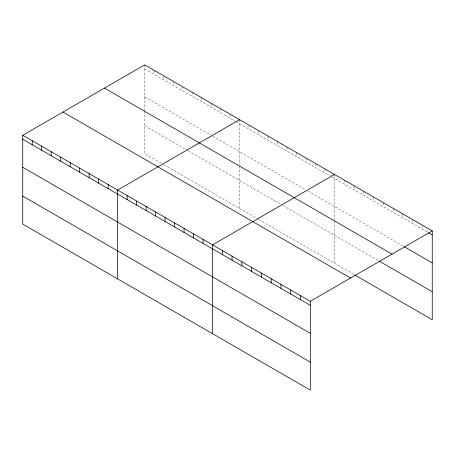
<?xml version="1.0" encoding="UTF-8"?>
<svg xmlns="http://www.w3.org/2000/svg" width="455" height="455" viewBox="0 0 455 455"><rect width="100%" height="100%" fill="white"/><g stroke="black" fill="none" stroke-linecap="round" stroke-linejoin="round"><path stroke-width="0.34" stroke-dasharray="2.27 1.71" d="M144.696 64.872L144.696 110.616M144.696 68.904L235.434 121.292M236.031 121.633L329.738 175.738M332.11 177.103L427.973 232.454M144.696 96.887L210.529 134.896M212.9 136.267L306.016 190.025M307.79 191.049L402.92 245.973M144.696 125.722L187.397 150.372M187.989 150.719L280.513 204.13M282.885 205.501L379.089 261.045M161.303 163.294L144.696 153.705L144.696 111.304M163.675 164.664L257.974 219.105M258.565 219.446L354.036 274.564M422.473 225.248L422.473 229.274M412.696 219.6L412.696 223.632M402.92 213.958L402.92 217.985M393.143 208.31L393.143 212.343M383.366 202.668L383.366 206.695M373.589 197.021L373.589 201.053M363.812 191.379L363.812 195.411M354.036 185.731L354.036 189.763M344.259 180.089L344.259 184.121M334.482 174.447L334.482 220.192M334.482 220.874L334.482 263.274M324.989 168.964L324.989 172.997M315.503 163.487L315.503 167.52M306.016 158.01L306.016 162.037M296.524 152.527L296.524 156.56M287.037 147.05L287.037 151.083M277.544 141.573L277.544 145.606M268.058 136.096L268.058 140.123M258.565 130.613L258.565 134.646M249.078 125.136L249.078 129.169M239.586 119.659L239.586 164.716M239.586 166.092L239.586 208.492M230.099 114.182L230.099 118.209M220.612 108.7L220.612 112.732M211.12 103.222L211.12 107.255M201.633 97.745L201.633 101.772M192.141 92.268L192.141 96.295M182.654 86.786L182.654 90.818M173.162 81.308L173.162 85.341M163.675 75.831L163.675 79.858M154.182 70.349L154.182 74.381"/><path stroke-width="0.68" d="M22.75 135.277L310.304 301.295L310.304 390.128L22.75 224.11L22.75 135.277L144.696 64.872L432.25 230.89L432.25 319.723L354.644 274.917M239.586 119.659L117.646 190.065L117.646 278.898M334.482 174.447L212.536 244.847L212.536 333.68M310.304 301.295L432.25 230.89M428.582 232.806L432.25 234.922M404.142 246.678L432.25 262.905M104.451 88.105L392.011 254.123M379.089 261.045L432.25 291.74M62.989 112.044L350.549 278.062M22.75 139.31L310.304 305.328M22.75 167.292L310.304 333.31M22.75 196.122L310.304 362.14M300.527 295.653L300.527 299.68M290.751 290.006L290.751 294.038M280.974 284.364L280.974 288.39M271.197 278.716L271.197 282.748M261.42 273.074L261.42 277.101M251.643 267.426L251.643 271.459M241.867 261.784L241.867 265.811M232.09 256.137L232.09 260.169M222.313 250.495L222.313 254.521M203.049 239.37L203.049 243.402M193.557 233.893L193.557 237.919M184.07 228.416L184.07 232.442M174.578 222.933L174.578 226.965M165.091 217.456L165.091 221.488M155.599 211.979L155.599 216.006M146.112 206.496L146.112 210.529M136.619 201.019L136.619 205.051M127.133 195.542L127.133 199.569M108.153 184.582L108.153 188.615M98.667 179.105L98.667 183.137M89.174 173.628L89.174 177.655M79.688 168.151L79.688 172.178M70.195 162.668L70.195 166.701M60.708 157.191L60.708 161.224M51.216 151.714L51.216 155.741M41.729 146.231L41.729 150.264M32.237 140.754L32.237 144.787"/></g></svg>
